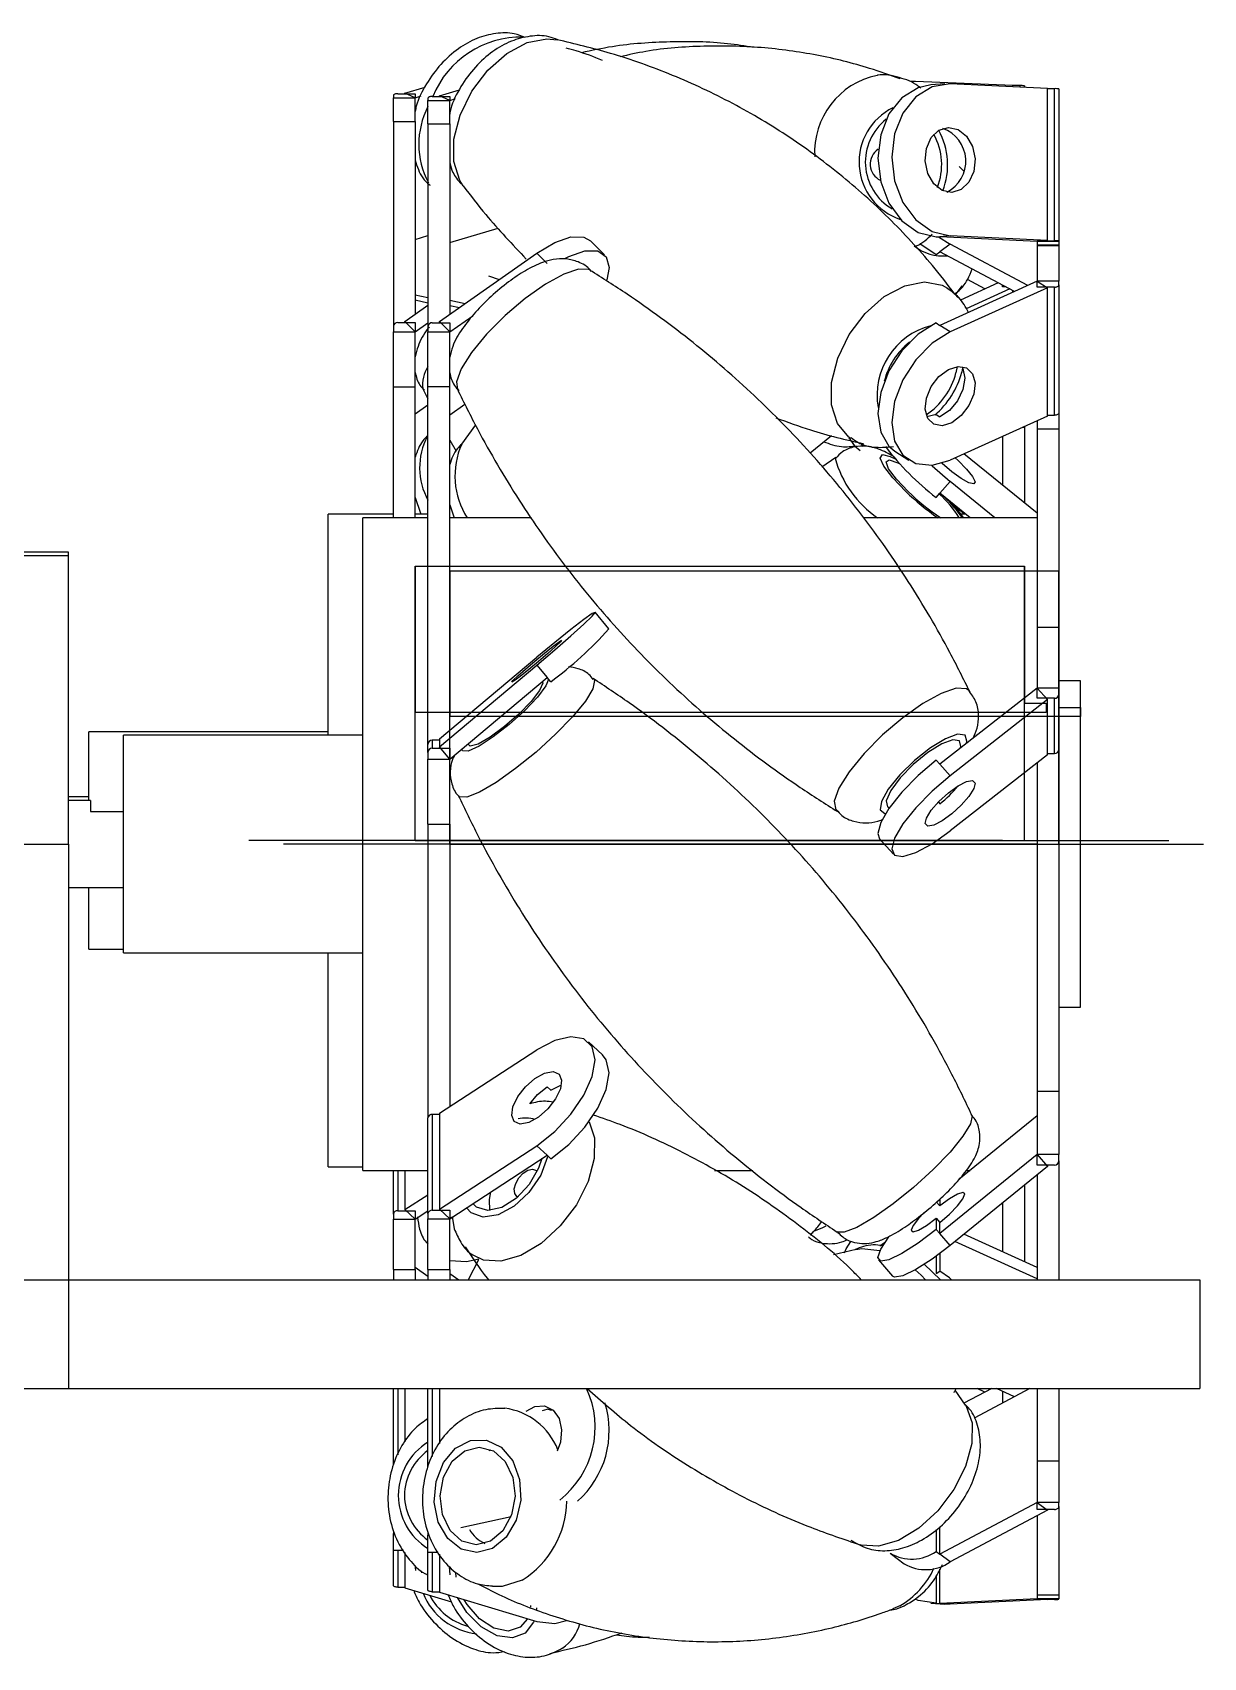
# Model space of a CAD drawing. Header units: millimetres. Extents: x 15 to 415, y 5 to 292.
# Drawn here: x 266.31 to 277.07, y 149.1 to 164.04 of the extents above; entities that cross this region are included whole.
import ezdxf

# ---------------------------------------------------------------- set-up
doc = ezdxf.new("R2010")
doc.units = ezdxf.units.MM
doc.linetypes.add('CENTERX2', pattern=[20.32, 12.7, -2.54, 2.54, -2.54])

msp = doc.modelspace()

# ---------------------------------------------------------------- linework, layer by layer
at = {"color": 7, "linetype": 'Continuous', "lineweight": 25}
for p, q in [((274.4249, 163.5919), (274.3824, 163.5915)), ((275.3193, 163.5535), (274.4249, 163.5919)), ((269.6246, 163.4639), (269.6246, 163.4421)), ((269.6246, 163.4421), (269.8246, 163.4421)), ((269.6246, 163.2236), (269.6246, 163.4421)), ((269.6646, 163.4785), (269.8246, 163.4785)), ((269.7299, 163.4832), (269.9155, 163.5399)), ((269.7299, 163.4785), (269.7299, 163.4832)), ((269.8246, 163.4421), (269.7299, 163.4832)), ((269.8246, 163.4785), (269.8246, 163.4421)), ((269.8246, 163.4421), (269.8781, 163.4584)), ((269.8246, 163.2236), (269.8246, 163.4421)), ((269.9418, 163.4389), (269.9418, 163.4174)), ((269.9818, 163.4533), (270.1418, 163.4533)), ((270.0471, 163.4579), (270.2315, 163.5133)), ((270.0471, 163.4533), (270.0471, 163.4579)), ((270.1418, 163.4174), (270.0471, 163.4579)), ((270.1418, 163.4533), (270.1418, 163.4174)), ((270.1418, 163.4174), (270.1949, 163.4334)), ((274.6944, 163.5681), (274.5658, 163.5593)), ((275.6365, 163.5256), (274.7421, 163.5686)), ((275.3193, 163.5408), (275.3193, 163.5535)), ((275.3846, 163.5529), (275.3193, 163.5529)), ((275.4246, 163.5508), (275.4246, 163.5357)), ((275.6365, 162.1279), (275.6365, 163.5256)), ((275.7018, 163.5248), (275.6365, 163.5248)), ((275.7018, 162.1271), (275.7018, 163.5248)), ((275.7418, 163.5225), (275.7418, 162.1248)), ((269.9418, 163.4174), (270.1418, 163.4174)), ((269.9418, 163.2024), (269.9418, 163.4174)), ((270.1418, 163.2024), (270.1418, 163.4174)), ((269.6246, 163.2236), (269.8246, 163.2236)), ((269.6246, 163.2236), (269.6246, 161.341)), ((269.8246, 163.2236), (269.8246, 161.4524)), ((269.9418, 163.2024), (270.1418, 163.2024)), ((269.9418, 163.2024), (269.9418, 161.3393)), ((270.1418, 163.2024), (270.1418, 161.4503)), ((274.8255, 162.8101), (274.8674, 162.7661)), ((270.1418, 162.1104), (270.5858, 162.2439)), ((269.8246, 162.1382), (269.9418, 162.174)), ((271.5649, 161.9984), (271.4364, 162.1269)), ((274.4634, 162.1006), (274.6135, 161.9992)), ((274.6135, 162.1621), (274.6474, 162.1644)), ((274.6356, 162.1636), (274.7421, 162.0962)), ((274.7421, 162.1709), (274.6474, 162.1644)), ((275.5418, 162.1214), (274.6474, 162.1644)), ((274.7421, 162.0962), (274.6474, 162.0248)), ((275.6365, 162.1279), (274.7421, 162.1709)), ((275.4573, 161.7162), (274.7421, 162.0962)), ((275.5418, 162.1214), (275.6365, 162.1279)), ((275.5418, 162.1271), (275.7018, 162.1271)), ((275.5418, 162.1271), (275.5418, 162.1214)), ((275.7418, 162.1214), (275.5418, 162.1214)), ((275.5418, 162.1214), (275.5418, 162.087)), ((275.7418, 162.1248), (275.7418, 162.1214)), ((275.7418, 162.1214), (275.7418, 162.087)), ((270.0471, 161.3836), (270.9415, 162.013)), ((270.9415, 162.013), (271.0362, 161.9184)), ((274.6135, 161.9992), (274.6474, 162.0248)), ((275.3336, 161.6602), (274.6474, 162.0248)), ((275.7418, 162.087), (275.5418, 162.087)), ((275.5418, 162.087), (275.5418, 162.0789)), ((275.7418, 162.0789), (275.5418, 162.0789)), ((275.5418, 162.0789), (275.5418, 161.7546)), ((275.7418, 162.087), (275.7418, 162.0789)), ((275.7418, 162.0789), (275.7418, 161.7546)), ((270.4994, 161.8033), (270.5962, 161.77)), ((275.5418, 161.7546), (274.6474, 161.3489)), ((275.6365, 161.6936), (274.7421, 161.288)), ((274.7912, 161.6286), (274.8512, 161.7132)), ((275.1833, 161.74), (274.8368, 161.5813)), ((275.2894, 161.6836), (274.8899, 161.5007)), ((275.0622, 161.6845), (274.9007, 161.7697)), ((275.2246, 161.7044), (275.2246, 161.7181)), ((275.2505, 161.7044), (275.2246, 161.7044)), ((275.3193, 161.6537), (275.3193, 161.6678)), ((275.7418, 161.7546), (275.5418, 161.7546)), ((275.5418, 161.7005), (275.5418, 161.7546)), ((275.5418, 161.7546), (275.6365, 161.6936)), ((275.7018, 161.7005), (275.5418, 161.7005)), ((275.6365, 160.5157), (275.6365, 161.6936)), ((275.7018, 160.5226), (275.7018, 161.7005)), ((275.7418, 161.7221), (275.7418, 161.7546)), ((275.7418, 161.7221), (275.7418, 160.5442)), ((269.7299, 161.3855), (269.9418, 161.5351)), ((269.8246, 161.631), (269.9418, 161.6061)), ((269.8246, 161.5823), (269.9418, 161.5575)), ((270.1418, 161.582), (270.2849, 161.5509)), ((270.1418, 161.5322), (270.2308, 161.5129)), ((269.6646, 161.3746), (269.8246, 161.3746)), ((269.7299, 161.3746), (269.7299, 161.3855)), ((269.8246, 161.2904), (269.7299, 161.3855)), ((269.8246, 161.3746), (269.8246, 161.2904)), ((269.8246, 161.2904), (269.9418, 161.3732)), ((269.9818, 161.3728), (270.1418, 161.3728)), ((270.0471, 161.3728), (270.0471, 161.3836)), ((270.1418, 161.289), (270.0471, 161.3836)), ((270.1418, 161.289), (270.3532, 161.4377)), ((270.1418, 161.3728), (270.1418, 161.289)), ((274.6135, 161.3708), (274.6474, 161.3489)), ((274.7421, 161.288), (274.6474, 161.3489)), ((269.6246, 161.341), (269.6246, 161.2904)), ((269.6246, 161.2904), (269.8246, 161.2904)), ((269.6246, 160.7852), (269.6246, 161.2904)), ((269.8246, 160.7852), (269.8246, 161.2904)), ((269.9418, 161.3393), (269.9418, 161.289)), ((269.9418, 161.289), (270.1418, 161.289)), ((269.9418, 160.7858), (269.9418, 161.289)), ((270.1418, 160.7858), (270.1418, 161.289)), ((274.1672, 160.9058), (274.1631, 160.9173)), ((274.8073, 160.9706), (274.7958, 160.9119)), ((269.6246, 160.7852), (269.8246, 160.7852)), ((269.6246, 159.5802), (269.6246, 160.7852)), ((269.8246, 159.5802), (269.8246, 160.7852)), ((269.8947, 160.7654), (269.9418, 160.6722)), ((269.9418, 160.7858), (270.1418, 160.7858)), ((269.9418, 157.4951), (269.9418, 160.7858)), ((270.1418, 157.6272), (270.1418, 160.7858)), ((269.8246, 160.5352), (269.9418, 160.618)), ((270.1418, 160.5265), (270.2815, 160.6248)), ((274.6135, 160.5294), (274.5286, 160.5087)), ((274.6135, 160.5294), (274.6474, 160.5076)), ((275.6365, 160.5157), (274.7421, 160.11)), ((275.5418, 160.4727), (275.5418, 160.3961)), ((275.6365, 160.5226), (275.7018, 160.5226)), ((275.7418, 160.5442), (275.7418, 160.3961)), ((270.3777, 160.4348), (270.2511, 160.2564)), ((273.4545, 160.1778), (273.6507, 160.3376)), ((275.2246, 160.3289), (275.2246, 159.8786)), ((275.4246, 160.4103), (275.4042, 160.4103)), ((275.4246, 160.4196), (275.4246, 160.4103)), ((275.4246, 160.4103), (275.4246, 159.7163)), ((275.7418, 160.3961), (275.5418, 160.3961)), ((275.5418, 160.3961), (275.5418, 158.5727)), ((275.7418, 160.3961), (275.7418, 158.5727)), ((270.1418, 160.2934), (270.2005, 160.1929)), ((273.9244, 160.2615), (273.9368, 160.2349)), ((274.2345, 160.1933), (274.363, 160.1105)), ((275.5418, 159.6212), (274.8687, 160.1675)), ((273.6911, 160.1329), (273.564, 160.0464)), ((274.7421, 159.9146), (274.6474, 159.8055)), ((275.1542, 159.5802), (274.7421, 159.9146)), ((269.8246, 159.7672), (269.8727, 159.624)), ((270.1418, 159.6991), (270.1817, 159.5802)), ((274.6135, 159.7665), (274.6474, 159.8055)), ((274.925, 159.5802), (274.6474, 159.8055)), ((274.8742, 159.6136), (274.7614, 159.7051)), ((269.6246, 159.6136), (269.0246, 159.6136)), ((269.0246, 158.2382), (269.0246, 159.6136)), ((269.9418, 159.5802), (269.3418, 159.5802)), ((269.3418, 158.2203), (269.3418, 159.5802)), ((269.9418, 159.6136), (269.8246, 159.6136)), ((270.8937, 159.5802), (270.1418, 159.5802)), ((275.5418, 159.5802), (273.9474, 159.5802)), ((274.8838, 159.6136), (274.8414, 159.6136)), ((266.6382, 159.2636), (266.0382, 159.2636)), ((266.6382, 159.2302), (266.6382, 159.2636)), ((266.6382, 159.2302), (266.0382, 159.2302)), ((266.6382, 156.5802), (266.6382, 159.2302)), ((271.606, 158.558), (271.4775, 158.711)), ((275.7418, 158.5727), (275.5418, 158.5727)), ((275.5418, 158.5727), (275.5418, 158.0136)), ((275.7418, 158.5727), (275.7418, 158.0136)), ((269.0246, 157.5802), (269.0246, 158.2382)), ((269.3418, 153.5802), (269.3418, 158.2203)), ((270.0471, 157.5479), (270.9415, 158.2974)), ((270.0471, 157.4746), (270.9415, 158.2241)), ((270.9415, 158.2241), (271.0362, 158.1114)), ((270.1418, 157.3619), (271.0362, 158.1114)), ((271.0701, 158.0711), (271.0362, 158.1114)), ((275.9418, 158.0802), (275.7418, 158.0802)), ((275.9418, 157.4002), (275.9418, 158.0802)), ((275.5418, 158.0136), (274.6474, 157.3143)), ((275.6365, 157.9084), (274.7421, 157.2091)), ((275.7418, 158.0136), (275.5418, 158.0136)), ((275.5418, 157.9204), (275.5418, 158.0136)), ((275.5418, 158.0136), (275.6365, 157.9084)), ((275.7018, 157.9204), (275.5418, 157.9204)), ((275.6365, 157.4003), (275.6365, 157.9084)), ((275.7018, 157.4122), (275.7018, 157.9204)), ((275.7418, 157.9577), (275.7418, 158.0136)), ((275.7418, 157.9577), (275.7418, 157.4495)), ((269.0246, 157.6136), (266.8246, 157.6136)), ((266.8246, 157.1551), (266.8246, 157.6136)), ((269.3418, 157.5802), (267.1418, 157.5802)), ((267.1418, 157.1269), (267.1418, 157.5802)), ((269.9418, 157.4218), (269.9418, 157.4951)), ((269.9818, 157.535), (269.9818, 157.4618)), ((270.0471, 157.535), (269.9818, 157.535)), ((269.9818, 157.4618), (270.1418, 157.4618)), ((270.0471, 157.5479), (270.0471, 157.4746)), ((270.1418, 157.3619), (270.0471, 157.4746)), ((270.1418, 157.4618), (270.1418, 157.3619)), ((269.9418, 157.4218), (269.9418, 157.3619)), ((269.9418, 157.3619), (270.1418, 157.3619)), ((269.9418, 156.7627), (269.9418, 157.3619)), ((270.1418, 156.7627), (270.1418, 157.3619)), ((274.6135, 157.3519), (274.6474, 157.3143)), ((274.7421, 157.2091), (274.6474, 157.3143)), ((275.6365, 157.4003), (274.7421, 156.7009)), ((275.5418, 157.3262), (275.5418, 154.3054)), ((275.6365, 157.4122), (275.7018, 157.4122)), ((275.7418, 157.4495), (275.7418, 154.3054)), ((275.9418, 155.0802), (275.9418, 157.4002)), ((266.8246, 157.0136), (266.6382, 157.0136)), ((266.8246, 156.9802), (266.8246, 157.1551)), ((267.1418, 155.5802), (267.1418, 157.1269)), ((266.8382, 156.9802), (266.6382, 156.9802)), ((266.8382, 156.9802), (266.8382, 156.8802)), ((266.8382, 156.8802), (267.1418, 156.8802)), ((274.6338, 156.9664), (274.6474, 156.9513)), ((269.9418, 156.7627), (270.1418, 156.7627)), ((269.9418, 156.7627), (269.9418, 154.0639)), ((270.1418, 156.7627), (270.1418, 154.1667)), ((266.0382, 156.5802), (266.6382, 156.5802)), ((266.6382, 156.5802), (266.6382, 152.5755)), ((274.0934, 156.6294), (274.2219, 156.4866)), ((266.6382, 156.1802), (267.1418, 156.1802)), ((266.8246, 155.6136), (266.8246, 156.1802)), ((266.8246, 155.6136), (267.1418, 155.6136)), ((267.1418, 155.5802), (269.3418, 155.5802)), ((269.0246, 153.6136), (269.0246, 155.5802)), ((275.7418, 155.0802), (275.9418, 155.0802)), ((270.0471, 154.105), (270.9415, 154.6882)), ((271.5457, 154.6422), (271.4172, 154.7613)), ((271.0701, 154.3174), (271.0362, 154.3488)), ((275.7418, 154.3054), (275.5418, 154.3054)), ((275.5418, 154.3054), (275.5418, 153.7251)), ((275.7418, 154.3054), (275.7418, 153.7251)), ((269.9418, 153.1829), (269.9418, 154.0639)), ((269.9818, 154.095), (269.9818, 153.2139)), ((270.0471, 154.095), (269.9818, 154.095)), ((270.0471, 154.105), (270.0471, 153.2239)), ((275.5418, 154.0807), (274.8224, 153.4969)), ((270.0471, 153.2239), (270.9415, 153.8072)), ((270.9415, 153.8072), (271.0362, 153.7195)), ((275.5418, 153.7251), (274.6474, 152.9992)), ((275.7418, 153.7251), (275.5418, 153.7251)), ((275.5418, 153.6284), (275.5418, 153.7251)), ((275.5418, 153.7251), (275.6365, 153.616)), ((275.7418, 153.6671), (275.7418, 153.7251)), ((269.0246, 153.6136), (269.3418, 153.6136)), ((269.3418, 153.5802), (269.9418, 153.5802)), ((269.6246, 153.1786), (269.6246, 153.5802)), ((269.7299, 153.5802), (269.7299, 153.2194)), ((270.1418, 153.1362), (271.0362, 153.7195)), ((271.0701, 153.6881), (271.0362, 153.7195)), ((272.5751, 153.5802), (272.9278, 153.5802)), ((275.6365, 153.616), (274.7421, 152.8901)), ((274.8909, 153.5802), (274.925, 153.5802)), ((275.7018, 153.6284), (275.5418, 153.6284)), ((275.6365, 153.6284), (275.6365, 153.616)), ((275.7418, 153.6671), (275.7418, 152.5755)), ((275.4246, 153.444), (275.4246, 152.7408)), ((275.5418, 153.5391), (275.5418, 152.5755)), ((269.7299, 153.2194), (269.9418, 153.3569)), ((274.6135, 153.2923), (274.6474, 153.2532)), ((274.6474, 153.317), (274.6474, 153.2532)), ((275.2246, 153.2817), (275.2246, 152.8315)), ((269.6246, 153.1786), (269.6246, 153.1322)), ((269.6246, 153.1322), (269.8246, 153.1322)), ((269.6246, 152.6682), (269.6246, 153.1322)), ((269.6646, 153.2095), (269.8246, 153.2095)), ((269.8246, 153.1322), (269.7299, 153.2194)), ((269.8246, 153.2095), (269.8246, 153.1322)), ((269.8246, 153.1322), (269.9418, 153.2082)), ((269.8246, 152.6682), (269.8246, 153.1322)), ((269.9418, 153.1829), (269.9418, 153.1362)), ((269.9418, 153.1362), (270.1418, 153.1362)), ((269.9418, 152.6699), (269.9418, 153.1362)), ((269.9818, 153.2139), (270.1418, 153.2139)), ((270.1418, 153.1362), (270.0471, 153.2239)), ((270.1418, 153.2139), (270.1418, 153.1362)), ((270.1418, 152.6699), (270.1418, 153.1362)), ((270.163, 153.156), (270.1829, 153.0425)), ((274.6135, 153.1399), (274.6135, 153.0383)), ((274.6135, 153.1399), (274.6474, 153.1008)), ((274.6135, 153.0383), (274.6474, 152.9992)), ((274.6474, 152.9992), (274.6474, 153.1008)), ((274.7421, 152.8901), (274.6474, 152.9992)), ((275.5418, 152.6876), (274.8687, 152.9929)), ((273.8776, 152.8542), (273.6709, 152.804)), ((275.5418, 152.5837), (274.7866, 152.9262)), ((269.8246, 152.692), (269.9418, 152.6092)), ((270.4051, 152.7594), (270.3119, 152.5755)), ((274.0848, 152.7574), (274.2133, 152.6092)), ((274.6532, 152.5755), (274.5046, 152.7179)), ((274.6135, 152.7909), (274.6135, 152.631)), ((274.6474, 152.816), (274.6474, 152.6528)), ((234.6382, 152.5755), (266.6382, 152.5755)), ((266.6382, 152.5755), (266.6382, 151.5755)), ((266.6382, 152.5755), (277.0382, 152.5755)), ((269.6246, 152.6682), (269.8246, 152.6682)), ((269.6246, 152.6682), (269.6246, 152.5755)), ((269.8246, 152.6682), (269.8246, 152.5755)), ((269.9418, 152.6699), (270.1418, 152.6699)), ((269.9418, 152.6699), (269.9418, 152.5755)), ((270.1418, 152.6699), (270.1418, 152.5755)), ((270.1418, 152.6339), (270.2247, 152.5755)), ((274.6135, 152.631), (274.6474, 152.6528)), ((277.0382, 152.5755), (277.0382, 151.5755)), ((234.6382, 151.5755), (266.6382, 151.5755)), ((266.6382, 151.5755), (277.0382, 151.5755)), ((269.6246, 150.8729), (269.6246, 151.5755)), ((269.7299, 151.5755), (269.7299, 151.0857)), ((269.9418, 150.8575), (269.9418, 151.5755)), ((270.0471, 151.5755), (270.0471, 151.0708)), ((274.8848, 151.4218), (274.7895, 151.5589)), ((275.1246, 151.5755), (274.8682, 151.4403)), ((275.4755, 151.5755), (274.9617, 151.3026)), ((275.0622, 151.5426), (274.9904, 151.5755)), ((275.3336, 151.5002), (275.1675, 151.5755)), ((275.2246, 151.5496), (275.2246, 151.4423)), ((275.5418, 151.5755), (275.5418, 150.9071)), ((275.7418, 151.5755), (275.7418, 150.9071)), ((270.9957, 151.3729), (271.0362, 151.3862)), ((271.0701, 151.3757), (271.0362, 151.3862)), ((271.0701, 151.3757), (271.0901, 151.379)), ((270.5047, 151.0049), (270.524, 151.0115)), ((275.7418, 150.9071), (275.5418, 150.9071)), ((275.5418, 150.9071), (275.5418, 150.5272)), ((275.7418, 150.9071), (275.7418, 150.5272)), ((275.5418, 150.5272), (274.6474, 150.052)), ((275.6365, 150.4557), (274.7421, 149.9805)), ((275.7418, 150.5272), (275.5418, 150.5272)), ((275.5418, 150.4638), (275.5418, 150.5272)), ((275.5418, 150.5272), (275.6365, 150.4557)), ((275.7018, 150.4638), (275.5418, 150.4638)), ((275.6365, 150.4638), (275.6365, 150.4557)), ((275.7418, 150.4892), (275.7418, 150.5272)), ((275.7418, 150.4892), (275.7418, 149.6756)), ((270.2445, 150.2981), (270.7054, 150.3982)), ((274.6474, 150.052), (274.6474, 150.3021)), ((275.5418, 150.4054), (275.5418, 149.6756)), ((269.6246, 150.2569), (269.6246, 150.2417)), ((269.6246, 150.09), (269.6246, 150.2417)), ((269.9418, 150.2416), (269.9418, 150.226)), ((269.9418, 150.0707), (269.9418, 150.226)), ((274.6135, 150.2779), (274.6135, 150.0775)), ((269.6246, 150.09), (269.7163, 150.09)), ((269.6246, 149.7633), (269.6246, 150.09)), ((269.7299, 150.0681), (269.7299, 149.744)), ((269.9418, 150.0707), (270.0364, 150.0707)), ((269.9418, 149.7214), (269.9418, 150.0707)), ((270.0471, 150.0536), (270.0471, 149.7025)), ((274.1919, 150.0606), (274.3204, 149.9635)), ((274.6135, 150.0775), (274.6474, 150.052)), ((274.7421, 149.9805), (274.6474, 150.052)), ((269.8847, 149.8809), (269.8824, 149.8977)), ((270.2019, 149.8405), (270.1969, 149.8873)), ((274.6135, 149.8524), (274.6135, 149.6006)), ((274.6474, 149.5983), (274.6474, 149.9134)), ((269.6646, 149.7487), (269.7299, 149.7487)), ((269.7299, 149.744), (270.1572, 149.6135)), ((269.9818, 149.7071), (270.0471, 149.7071)), ((270.0471, 149.7025), (270.9415, 149.4335)), ((270.8852, 149.5801), (270.8842, 149.5654)), ((274.2785, 149.5772), (274.2168, 149.5494)), ((274.4267, 149.6354), (274.4249, 149.6353)), ((274.5658, 149.601), (274.6944, 149.5923)), ((274.6135, 149.6006), (274.6474, 149.5983)), ((275.5418, 149.6413), (274.6474, 149.5983)), ((274.7421, 149.5918), (274.6474, 149.5983)), ((274.7421, 149.5918), (274.6944, 149.5923)), ((275.6365, 149.6348), (274.7421, 149.5918)), ((275.7418, 149.6756), (275.5418, 149.6756)), ((275.5418, 149.6756), (275.5418, 149.6413)), ((275.7418, 149.6413), (275.5418, 149.6413)), ((275.5418, 149.6355), (275.5418, 149.6413)), ((275.5418, 149.6413), (275.6365, 149.6348)), ((275.7018, 149.6355), (275.5418, 149.6355)), ((275.6365, 149.6355), (275.6365, 149.6348)), ((275.7418, 149.6756), (275.7418, 149.6413)), ((275.7418, 149.6378), (275.7418, 149.6413))]:
    msp.add_line(p, q, dxfattribs=at)
at = {"color": 8, "linetype": 'Continuous', "lineweight": 25}
for p, q in [((275.3846, 163.5377), (275.3846, 163.5529)), ((274.8571, 160.9583), (274.8482, 160.9176)), ((269.6646, 153.5802), (269.6646, 153.2095)), ((270.1607, 153.1437), (270.1531, 153.1436)), ((269.6646, 151.5755), (269.6646, 150.964)), ((269.9818, 151.5755), (269.9818, 150.949)), ((269.6646, 150.09), (269.6646, 149.7487)), ((269.9818, 150.0707), (269.9818, 149.7071)), ((269.8296, 149.9021), (269.8248, 149.9505)), ((270.1468, 149.8615), (270.1413, 149.9388)), ((270.9403, 149.5591), (270.9395, 149.5433)), ((270.9185, 149.4404), (270.9133, 149.4272))]:
    msp.add_line(p, q, dxfattribs=at)
at = {"color": 7, "linetype": 'CENTERX2'}
for p, q in [((269.8246, 156.6136), (269.8246, 159.1357)), ((275.4246, 156.6136), (275.4246, 159.1357)), ((270.1418, 156.5802), (270.1418, 159.0921)), ((275.7418, 156.5802), (275.7418, 159.0921)), ((275.2246, 156.6136), (268.2953, 156.6136)), ((275.5418, 156.5802), (268.6124, 156.5802)), ((269.8246, 156.6136), (275.4246, 156.6136)), ((269.8246, 156.6136), (276.754, 156.6136)), ((270.1418, 156.5802), (275.7418, 156.5802)), ((270.1418, 156.5802), (277.0712, 156.5802))]:
    msp.add_line(p, q, dxfattribs=at)
at = {"color": 7, "linetype": 'Continuous'}
for p, q in [((269.8246, 159.1357), (275.4246, 159.1357)), ((269.8246, 159.1357), (269.8246, 157.7906)), ((269.8246, 157.7906), (269.8246, 159.1357)), ((275.4246, 159.1357), (275.4246, 157.8746)), ((270.1418, 159.0921), (275.7418, 159.0921)), ((270.1418, 159.0921), (270.1418, 157.7524)), ((270.1418, 157.7524), (270.1418, 159.0921)), ((275.7418, 159.0921), (275.7418, 157.8362)), ((275.6246, 157.7906), (269.8246, 157.7906)), ((275.4246, 157.8746), (275.6246, 157.8746)), ((275.6246, 157.8746), (275.6246, 157.7906)), ((275.7418, 157.8362), (275.9418, 157.8362)), ((275.9418, 157.8362), (275.9418, 157.7524)), ((275.9418, 157.7524), (270.1418, 157.7524))]:
    msp.add_line(p, q, dxfattribs=at)
at = {"color": 7, "linetype": 'Continuous', "lineweight": 25, "flags": 128}
for points in [[(270.2659, 162.6322), (270.2346, 162.6815), (270.1802, 162.8541), (270.1811, 163.0606), (270.2373, 163.2827), (270.3438, 163.5006), (270.4911, 163.6951), (270.6661, 163.8488), (270.8533, 163.948), (271.036, 163.984), (271.1311, 163.9749)], [(269.6646, 163.4785), (269.6568, 163.4782), (269.6493, 163.4774), (269.6424, 163.476), (269.6364, 163.4742), (269.6314, 163.472), (269.6277, 163.4695), (269.6254, 163.4668), (269.6246, 163.4639)], [(269.9818, 163.4533), (269.974, 163.453), (269.9665, 163.4522), (269.9596, 163.4509), (269.9535, 163.4491), (269.9485, 163.4469), (269.9448, 163.4444), (269.9426, 163.4417), (269.9418, 163.4389)], [(274.5658, 163.5593), (274.4478, 163.5335), (274.2983, 163.4415), (274.1797, 163.2926), (274.1035, 163.1014), (274.0773, 162.8867), (274.1035, 162.6695), (274.1797, 162.471), (274.2983, 162.3107), (274.4478, 162.2042), (274.6135, 162.1621)], [(274.7421, 163.5686), (274.5764, 163.5423), (274.4269, 163.4502), (274.3083, 163.3013), (274.2321, 163.1102), (274.2059, 162.8955), (274.2321, 162.6783), (274.3083, 162.4798), (274.4269, 162.3195), (274.5764, 162.213), (274.7421, 162.1709)], [(274.5128, 162.8601), (274.5242, 162.9754), (274.5688, 163.0747), (274.6397, 163.1428), (274.7262, 163.1693), (274.8152, 163.1501), (274.893, 163.0883), (274.9478, 162.9933), (274.9713, 162.8794), (274.96, 162.764), (274.9154, 162.6647), (274.8445, 162.5966), (274.7579, 162.5701), (274.669, 162.5893), (274.5912, 162.6511), (274.5363, 162.7462), (274.5128, 162.8601)], [(270.9415, 162.013), (271.1072, 162.111), (271.2567, 162.162), (271.3753, 162.1612), (271.4364, 162.1269)], [(271.2051, 161.9673), (271.2358, 161.9825), (271.3853, 162.0336), (271.5039, 162.0327), (271.5801, 161.98), (271.6063, 161.8807), (271.5875, 161.7673)], [(271.327, 161.8669), (271.19, 161.8205), (271.0213, 161.7276), (270.8359, 161.5963), (270.6503, 161.4383), (270.4809, 161.2676), (270.3428, 161.0994), (270.2482, 160.9487), (270.2057, 160.8289), (270.2123, 160.7613)], [(271.4291, 161.8577), (271.4201, 161.8624), (271.327, 161.8669)], [(273.8283, 160.3102), (273.8106, 160.3225), (273.7056, 160.4458), (273.6512, 160.6184), (273.6522, 160.8249), (273.7084, 161.047), (273.8149, 161.2649), (273.9622, 161.4594), (274.1371, 161.6131), (274.3243, 161.7123), (274.507, 161.7483), (274.669, 161.7178), (274.7177, 161.6921)], [(275.7018, 161.7005), (275.7096, 161.7009), (275.7171, 161.7022), (275.724, 161.7042), (275.7301, 161.7069), (275.7351, 161.7101), (275.7388, 161.7139), (275.741, 161.7179), (275.7418, 161.7221)], [(274.6135, 161.3708), (274.4478, 161.2668), (274.2983, 161.1153), (274.1797, 160.9312), (274.1035, 160.7325), (274.0773, 160.5386), (274.1035, 160.3685), (274.1797, 160.2389), (274.2345, 160.1933)], [(274.7421, 161.288), (274.5764, 161.184), (274.4269, 161.0325), (274.3083, 160.8484), (274.2321, 160.6497), (274.2059, 160.4558), (274.2321, 160.2857), (274.3083, 160.1561), (274.4269, 160.0796), (274.5764, 160.0637), (274.7421, 160.11)], [(274.3039, 161.1358), (274.3085, 161.1364), (274.3161, 161.1369)], [(274.5128, 160.5776), (274.5242, 160.6805), (274.5688, 160.7861), (274.6397, 160.8785), (274.7262, 160.9436), (274.8152, 160.9714), (274.893, 160.9578), (274.9478, 160.9048), (274.9713, 160.8204), (274.96, 160.7175), (274.9154, 160.6119), (274.8445, 160.5195), (274.7579, 160.4544), (274.669, 160.4265), (274.5912, 160.4402), (274.5363, 160.4932), (274.5128, 160.5776)], [(274.8501, 160.9708), (274.8597, 160.9529), (274.8772, 160.8642), (274.8597, 160.7597), (274.8099, 160.6552), (274.7353, 160.5667), (274.6474, 160.5076)], [(275.7418, 160.5442), (275.741, 160.54), (275.7388, 160.536), (275.7351, 160.5322), (275.7301, 160.5289), (275.724, 160.5263), (275.7171, 160.5243), (275.7096, 160.523), (275.7018, 160.5226)], [(273.8095, 160.316), (273.8625, 160.2414), (273.9147, 160.198)], [(274.3573, 159.8204), (274.2475, 159.9353), (274.1759, 160.0312), (274.1532, 160.0936), (274.183, 160.1129), (274.2607, 160.0862), (274.2791, 160.0767)], [(274.5705, 160.0632), (274.5764, 160.0578), (274.7421, 159.9146)], [(274.7872, 160.1305), (274.8152, 160.1054), (274.893, 160.0275), (274.9478, 159.9594), (274.9713, 159.9116), (274.96, 159.8914), (274.9154, 159.9017), (274.8445, 159.9411), (274.7579, 160.0036), (274.669, 160.0795), (274.6666, 160.0817)], [(270.9415, 158.2241), (271.1072, 158.3647), (271.2567, 158.4952), (271.3753, 158.6027), (271.4515, 158.6767), (271.4778, 158.71), (271.4515, 158.6994), (271.3753, 158.6458), (271.2567, 158.5545), (271.1072, 158.4344), (270.9415, 158.2974)], [(271.1708, 158.4539), (271.1594, 158.4383), (271.1149, 158.3956), (271.0439, 158.3324), (270.9574, 158.2583), (270.8684, 158.1846), (270.7906, 158.1224), (270.7358, 158.0813), (270.7123, 158.0675), (270.7236, 158.0831), (270.7682, 158.1258), (270.8391, 158.189), (270.9257, 158.2631), (271.0146, 158.3368), (271.0924, 158.399), (271.1473, 158.4401), (271.1708, 158.4539)], [(271.4662, 158.0978), (271.4735, 158.0832), (271.4582, 158.0088), (271.3886, 157.8945), (271.2706, 157.7504), (271.1149, 157.5893), (270.9353, 157.4256), (270.7477, 157.2737), (270.5687, 157.1472), (270.4144, 157.0574), (270.2984, 157.0121), (270.231, 157.0154), (270.2251, 157.0206)], [(270.9926, 158.0765), (270.9973, 158.0584), (270.9677, 157.9909), (270.8902, 157.8915), (270.7765, 157.7754), (270.644, 157.6603), (270.5128, 157.5636), (270.4029, 157.5001), (270.331, 157.4794), (270.308, 157.5011)], [(274.798, 158.0124), (274.6611, 157.9661), (274.4924, 157.8731), (274.307, 157.7418), (274.1214, 157.5838), (273.9519, 157.4131), (273.8138, 157.245), (273.7193, 157.0943), (273.6767, 156.9744), (273.6899, 156.896), (273.6936, 156.8915)], [(274.9151, 157.9908), (274.8911, 158.008), (274.798, 158.0124)], [(274.7675, 157.5399), (274.6651, 157.5012), (274.5371, 157.4208), (274.4031, 157.3109), (274.2833, 157.1883), (274.196, 157.0715), (274.1546, 156.9785), (274.1653, 156.9234), (274.184, 156.914)], [(274.8357, 157.4615), (274.8394, 157.4759), (274.8287, 157.531), (274.7675, 157.5399)], [(274.6135, 157.3519), (274.4478, 157.2099), (274.2983, 157.0569), (274.1797, 156.908), (274.1035, 156.7776), (274.0773, 156.6785), (274.0934, 156.6294)], [(274.7421, 157.2091), (274.5764, 157.0671), (274.4269, 156.9142), (274.3083, 156.7652), (274.2321, 156.6348), (274.2059, 156.5358), (274.2321, 156.4778), (274.3083, 156.4665), (274.4269, 156.503), (274.5764, 156.5838), (274.7421, 156.7009)], [(274.5128, 156.7683), (274.5242, 156.8193), (274.5688, 156.891), (274.6397, 156.9725), (274.7262, 157.0513), (274.8152, 157.1154), (274.893, 157.1552), (274.9478, 157.1644), (274.9713, 157.1418), (274.96, 157.0908), (274.9154, 157.0191), (274.8445, 156.9376), (274.7579, 156.8588), (274.669, 156.7946), (274.5912, 156.7549), (274.5363, 156.7457), (274.5128, 156.7683)], [(270.9415, 153.8072), (271.1072, 153.9368), (271.2567, 154.0968), (271.3753, 154.2717), (271.4515, 154.4441), (271.4778, 154.5974), (271.4515, 154.7164), (271.3753, 154.7895), (271.2567, 154.8096), (271.1072, 154.7747), (270.9415, 154.6882)], [(271.0701, 153.6881), (271.2358, 153.8177), (271.3853, 153.9778), (271.5039, 154.1526), (271.5801, 154.3251), (271.6063, 154.4783), (271.5801, 154.5973), (271.5457, 154.6422)], [(271.1708, 154.4102), (271.1594, 154.3297), (271.1149, 154.2368), (271.0439, 154.1454), (270.9574, 154.0697), (270.8684, 154.021), (270.7906, 154.0069), (270.7358, 154.0294), (270.7123, 154.0852), (270.7236, 154.1657), (270.7682, 154.2586), (270.8391, 154.35), (270.9257, 154.4257), (271.0146, 154.4744), (271.0924, 154.4885), (271.1473, 154.466), (271.1708, 154.4102)], [(270.8772, 154.1926), (270.9483, 154.2771), (271.0362, 154.3488)], [(271.0701, 154.3174), (271.158, 154.3604), (271.168, 154.3633)], [(271.4227, 154.0267), (271.4726, 153.8792), (271.4706, 153.6886), (271.4135, 153.4777), (271.3062, 153.2652), (271.1583, 153.0699), (270.9829, 152.9093), (270.7957, 152.7977), (270.6132, 152.7448), (270.4517, 152.7555), (270.3562, 152.8025)], [(274.9421, 154.0892), (274.9445, 154.0823), (274.9293, 154.0079), (274.8596, 153.8936), (274.7417, 153.7495), (274.586, 153.5884), (274.4063, 153.4246), (274.2187, 153.2728), (274.0398, 153.1463), (273.8855, 153.0564), (273.7694, 153.0111), (273.7028, 153.014)], [(270.9885, 153.6884), (270.9595, 153.6004), (270.8736, 153.4502), (270.7546, 153.3236), (270.6207, 153.2399), (270.4922, 153.2118), (270.3887, 153.2436), (270.3555, 153.2755)], [(270.7391, 153.3682), (270.735, 153.4111), (270.7482, 153.4614), (270.7769, 153.5115), (270.8165, 153.5537), (270.8612, 153.5816), (270.904, 153.591), (270.9385, 153.5803), (270.9471, 153.5726)], [(270.5111, 153.2123), (270.5064, 153.3138), (270.5184, 153.3818)], [(270.7676, 153.3347), (270.76, 153.3392), (270.7391, 153.3682)], [(274.6474, 153.1008), (274.7353, 153.178), (274.8099, 153.255), (274.8597, 153.3202), (274.8772, 153.3636), (274.8597, 153.3785), (274.8099, 153.3628), (274.7353, 153.3188), (274.6474, 153.2532)], [(274.5036, 153.1938), (274.451, 153.1381), (274.4012, 153.0729), (274.3837, 153.0296), (274.4012, 153.0146), (274.451, 153.0303), (274.5256, 153.0743), (274.6135, 153.1399)], [(273.6004, 153.0687), (273.5683, 153.0522), (273.4848, 153.0172)], [(274.6135, 153.0383), (274.4478, 152.9125), (274.2983, 152.8164), (274.1797, 152.7595), (274.1035, 152.7472), (274.0773, 152.7809), (274.1035, 152.8571), (274.1797, 152.9685), (274.1883, 152.9793)], [(273.7698, 152.8231), (273.7864, 152.8585), (273.8297, 152.927)], [(273.8764, 152.854), (273.9302, 152.8619), (274.0973, 152.8452)], [(274.1393, 152.9142), (274.1307, 152.9081), (274.0961, 152.8843)], [(274.7421, 152.8901), (274.5764, 152.7643), (274.4269, 152.6682), (274.3083, 152.6113), (274.2321, 152.5991), (274.2133, 152.6092)], [(270.4082, 152.7644), (270.296, 152.7394), (270.1418, 152.7492)], [(274.4221, 152.6655), (274.4764, 152.6157), (274.5155, 152.5755)], [(274.7541, 152.5755), (274.7353, 152.5937), (274.6474, 152.6528)], [(270.8433, 151.3662), (270.9257, 151.4113), (271.0146, 151.4162), (271.0924, 151.3769), (271.1473, 151.2994), (271.1708, 151.1954)], [(274.8842, 151.4228), (274.8902, 151.4133), (274.9436, 151.26), (274.9417, 151.0694), (274.8845, 150.8585), (274.7772, 150.646), (274.6293, 150.4507), (274.454, 150.2901), (274.2667, 150.1785), (274.0843, 150.1256), (273.9228, 150.1363), (273.9159, 150.1384)], [(271.1708, 151.1954), (271.1594, 151.0808), (271.1288, 150.9983)], [(270.5356, 150.1048), (270.3908, 150.0662), (270.2469, 150.0979), (270.1235, 150.1957), (270.0372, 150.3465), (269.9997, 150.5297), (270.0159, 150.7207), (270.0838, 150.8937), (270.1942, 151.0253), (270.3321, 151.0977), (270.4789, 151.1012), (270.6148, 151.0353), (270.7215, 150.9089), (270.7845, 150.739), (270.7953, 150.5486), (270.7525, 150.3635), (270.6619, 150.2086), (270.5356, 150.1048)], [(270.5167, 150.1711), (270.3838, 150.1377), (270.2531, 150.1727), (270.1445, 150.2709), (270.0745, 150.4172), (270.0538, 150.5894), (270.0855, 150.7613), (270.1648, 150.9067), (270.2797, 151.0034), (270.4126, 151.0368), (270.5433, 151.0017), (270.6519, 150.9036), (270.7219, 150.7573), (270.7426, 150.5851), (270.7109, 150.4132), (270.6316, 150.2678), (270.5167, 150.1711)], [(275.7018, 150.4638), (275.7096, 150.4643), (275.7171, 150.4658), (275.724, 150.4681), (275.7301, 150.4713), (275.7351, 150.4751), (275.7388, 150.4795), (275.741, 150.4842), (275.7418, 150.4892)], [(269.6646, 149.7487), (269.6568, 149.749), (269.6493, 149.7498), (269.6424, 149.7512), (269.6364, 149.753), (269.6314, 149.7552), (269.6277, 149.7577), (269.6254, 149.7604), (269.6246, 149.7633)], [(269.9818, 149.7071), (269.974, 149.7073), (269.9665, 149.7082), (269.9596, 149.7095), (269.9535, 149.7113), (269.9485, 149.7134), (269.9448, 149.7159), (269.9426, 149.7186), (269.9418, 149.7214)], [(270.8074, 149.8142), (270.6236, 149.7564), (270.5337, 149.7544)], [(270.8561, 149.4592), (270.7898, 149.3805), (270.6796, 149.3458), (270.5482, 149.3735), (270.4158, 149.4593), (270.3024, 149.5901), (270.2757, 149.6337)], [(274.6135, 149.6006), (274.4478, 149.6268), (274.4193, 149.6387)], [(270.9415, 149.4335), (271.1072, 149.4156), (271.2165, 149.4432)]]:
    msp.add_lwpolyline(points, dxfattribs=at)
at = {"color": 8, "linetype": 'Continuous', "lineweight": 25, "flags": 128}
for points in [[(274.3349, 159.822), (274.2141, 159.9477), (274.1316, 160.055), (274.0985, 160.1293), (274.1194, 160.1605), (274.1913, 160.1446), (274.2376, 160.1226)], [(271.0509, 158.0939), (271.025, 158.0356), (270.9474, 157.9313), (270.8301, 157.8068), (270.6887, 157.6789), (270.5425, 157.5648), (270.4112, 157.48), (270.3125, 157.436), (270.2597, 157.4386), (270.2531, 157.4552)], [(274.8106, 157.5897), (274.6999, 157.549), (274.5618, 157.4647), (274.415, 157.3484), (274.2792, 157.2157), (274.1729, 157.0846), (274.1103, 156.9727), (274.1, 156.8952), (274.1433, 156.8625), (274.1493, 156.862)], [(274.8914, 157.5051), (274.8956, 157.5255), (274.8789, 157.5816), (274.8106, 157.5897)], [(271.0439, 153.7124), (271.042, 153.7042), (270.9781, 153.5366), (270.8707, 153.3784), (270.7344, 153.2507), (270.5875, 153.171), (270.45, 153.1499), (270.3403, 153.1903), (270.2972, 153.2375)], [(270.9133, 149.4272), (270.8357, 149.3253), (270.7184, 149.2816), (270.577, 149.3018), (270.4308, 149.3833), (270.2995, 149.515), (270.2133, 149.6525)]]:
    msp.add_lwpolyline(points, dxfattribs=at)
at = {"color": 7, "linetype": 'Continuous', "lineweight": 25}
for centre, radius, start, end in [((270.7998, 163.1214), 0.8784, 88.7829, 157.80288), ((274.2182, 162.9408), 0.7219, 101.77963, 183.39504), ((275.3946, 163.3557), 0.1974, 81.25182, 92.89587), ((275.7118, 163.3486), 0.1765, 80.20521, 93.23657), ((270.6046, 163.0149), 0.7471, 152.50945, 208.35085), ((274.461, 162.8504), 0.4985, 128.01929, 239.5104), ((274.5659, 162.8579), 0.3205, 297.22511, 70.14655), ((274.1012, 162.8259), 0.5632, 338.32918, 29.48302), ((274.1715, 162.8307), 0.164, 123.54915, 244.26305), ((275.7118, 161.9509), 0.1765, 80.20521, 93.23657), ((269.6617, 161.3375), 0.0373, 85.51985, 174.67714), ((269.9788, 161.3357), 0.0372, 85.42692, 174.54483), ((274.7802, 160.6744), 0.6632, 128.4409, 165.98755), ((270.1903, 160.805), 0.2982, 146.44818, 187.6674), ((274.1569, 161.0772), 0.66, 303.56406, 345.49694), ((270.488, 160.0403), 0.6229, 152.37266, 208.73777), ((270.9081, 159.9657), 0.7182, 156.00921, 212.46799), ((276.2096, 161.8212), 2.6018, 217.54093, 232.16207), ((274.6175, 160.3814), 0.9672, 195.24339, 235.934), ((275.7466, 161.2467), 1.9911, 225.75192, 236.82416), ((274.0349, 159.0991), 0.9255, 31.31779, 49.07325), ((268.7896, 161.1193), 3.8069, 306.80186, 317.71672), ((275.7031, 157.9591), 0.0387, 268.04919, 357.90632), ((269.9818, 157.4951), 0.04, 89.96071, 179.96066), ((269.9818, 157.4218), 0.04, 89.96071, 179.96066), ((275.7031, 157.4509), 0.0387, 268.04919, 357.90632), ((274.0624, 157.7117), 0.9594, 307.57044, 321.46092), ((269.9778, 154.0588), 0.0364, 83.75305, 171.95104), ((275.7025, 153.6678), 0.0394, 269.06067, 359.02881), ((269.6606, 153.1734), 0.0364, 83.64915, 171.77516), ((269.9778, 153.1778), 0.0364, 83.75305, 171.95104), ((270.6316, 151.2184), 0.8475, 307.95899, 24.92484), ((270.567, 150.7882), 0.6109, 21.49888, 82.45888), ((270.7413, 151.1866), 0.8662, 311.57164, 17.27759), ((270.2272, 150.593), 0.5005, 124.76735, 235.23265), ((270.3458, 150.555), 0.8729, 301.93128, 359.02705), ((269.6306, 150.2553), 0.00616, 116.76578, 165.4901), ((269.9479, 150.2401), 0.00626, 117.4566, 166.10516), ((270.6152, 150.4581), 0.3429, 211.63824, 244.0526), ((274.3894, 150.3987), 0.3916, 239.70131, 304.90553), ((273.8957, 150.2422), 0.7673, 299.9251, 335.39802), ((274.518, 150.3017), 0.3916, 239.70131, 304.90553), ((270.4571, 149.9292), 0.5599, 207.10592, 254.38927), ((275.7118, 149.8118), 0.1765, 266.76343, 279.79479), ((270.9551, 149.517), 0.3971, 304.26799, 345.14715)]:
    msp.add_arc(centre, radius, start, end, dxfattribs=at)
at = {"color": 8, "linetype": 'Continuous', "lineweight": 25}
for centre, radius, start, end in [((274.4596, 162.8504), 0.5549, 116.05577, 251.75644), ((274.0655, 162.8235), 0.6538, 338.74869, 29.06351), ((274.6763, 162.4167), 0.4299, 231.84908, 275.2072), ((274.7328, 160.705), 0.6628, 104.70052, 189.72792), ((274.0935, 161.1164), 0.7805, 310.68222, 345.2424), ((276.0302, 161.5756), 2.4391, 225.96953, 234.89548), ((273.719, 158.764), 1.3989, 35.69231, 46.00912), ((270.8383, 153.7994), 0.2624, 71.10751, 104.63844), ((270.2433, 150.593), 0.5739, 121.69416, 238.30584), ((270.4576, 149.9225), 0.6063, 202.22784, 263.42012)]:
    msp.add_arc(centre, radius, start, end, dxfattribs=at)
at = {"color": 7, "linetype": 'Continuous', "lineweight": 25}
for points, knots in [([(270.8349, 163.9942), (270.8023, 164.0075), (270.7168, 164.0423), (270.5621, 164.0383), (270.3871, 163.9927), (270.215, 163.896), (270.0545, 163.7532), (269.9241, 163.5711), (269.8442, 163.4191), (269.8277, 163.3318), (269.8246, 163.3157)], [0, 0, 0, 0, 0.08206076, 0.21474519, 0.35120311, 0.49652206, 0.64972048, 0.805895, 0.96421421, 1, 1, 1, 1]), ([(271.1346, 163.974), (271.1076, 163.9849), (271.0275, 164.0172), (270.8786, 164.0125), (270.7034, 163.9676), (270.5313, 163.8709), (270.371, 163.7283), (270.2407, 163.5461), (270.1612, 163.3944), (270.1448, 163.3074), (270.1418, 163.2916)], [0, 0, 0, 0, 0.0689593, 0.2038932, 0.3424667, 0.4898833, 0.6452916, 0.8038262, 0.9645303, 1, 1, 1, 1]), ([(274.8116, 161.6039), (274.7434, 161.693), (274.5567, 161.9367), (274.2102, 162.3151), (273.7624, 162.7215), (273.2722, 163.0843), (272.7465, 163.398), (272.1926, 163.6566), (271.6493, 163.8511), (271.2937, 163.9361), (271.1302, 163.9751)], [0, 0, 0, 0, 0.07736, 0.2116126, 0.3454298, 0.4793362, 0.6136193, 0.7485746, 0.8844525, 1, 1, 1, 1]), ([(271.5462, 163.7852), (271.4663, 163.8168), (271.3552, 163.8606), (271.2425, 163.8887), (271.2109, 163.8966)], [0, 0, 0, 0, 0.71945843, 1, 1, 1, 1]), ([(272.9341, 163.9039), (272.8553, 163.9165), (272.6054, 163.9565), (272.1678, 163.9609), (271.7142, 163.933), (271.4474, 163.8752), (271.3529, 163.8547)], [0, 0, 0, 0, 0.15258287, 0.48383596, 0.8172126, 1, 1, 1, 1]), ([(274.282, 163.615), (274.1895, 163.6482), (273.9454, 163.7359), (273.5193, 163.841), (273.0057, 163.9126), (272.4766, 163.9228), (272.0378, 163.8917), (271.7865, 163.8359), (271.7073, 163.8183)], [0, 0, 0, 0, 0.1192501, 0.3143698, 0.510815, 0.7089185, 0.9082898, 1, 1, 1, 1]), ([(274.4723, 163.5292), (274.4636, 163.5368), (274.4069, 163.5859), (274.2713, 163.6304), (274.1391, 163.6622), (274.0724, 163.6471), (274.071, 163.6468)], [0, 0, 0, 0, 0.0797637, 0.5164666, 0.9896369, 1, 1, 1, 1]), ([(269.8246, 162.8691), (269.8333, 162.8397), (269.8581, 162.7557), (269.9091, 162.673), (269.9591, 162.6388), (269.9624, 162.6366)], [0, 0, 0, 0, 0.3350668, 0.9567201, 1, 1, 1, 1]), ([(270.1418, 162.8436), (270.1498, 162.8132), (270.1691, 162.7404), (270.2177, 162.6835), (270.2461, 162.6504)], [0, 0, 0, 0, 0.4175119, 1, 1, 1, 1]), ([(270.2655, 162.6327), (270.3335, 162.5433), (270.5106, 162.3104), (270.7177, 162.093), (270.8454, 161.959)], [0, 0, 0, 0, 0.383473, 1, 1, 1, 1]), ([(274.4163, 162.075), (274.4219, 162.0769), (274.4841, 162.0982), (274.5333, 162.1456), (274.578, 162.1888)], [0, 0, 0, 0, 0.0903846, 1, 1, 1, 1]), ([(271.4433, 161.8421), (271.4405, 161.8465), (271.4138, 161.8896), (271.328, 161.9352), (271.2076, 161.9664), (271.096, 161.9578), (270.975, 161.9232), (270.8419, 161.8582), (270.6809, 161.7508), (270.5214, 161.6183), (270.3738, 161.4702), (270.2511, 161.3145), (270.172, 161.1845), (270.1497, 161.0901), (270.1418, 161.0566)], [0, 0, 0, 0, 0.0085472, 0.0840936, 0.1492365, 0.223347, 0.2878338, 0.3950131, 0.497761, 0.6044599, 0.7094588, 0.8169438, 0.9348857, 1, 1, 1, 1]), ([(274.9251, 157.9756), (274.8645, 158.0977), (274.692, 158.4454), (274.3681, 158.9956), (273.9394, 159.6098), (273.465, 160.1816), (272.9459, 160.712), (272.3819, 161.1999), (271.8707, 161.5776), (271.5445, 161.7845), (271.4293, 161.8576)], [0, 0, 0, 0, 0.0774628, 0.220667, 0.3613945, 0.5008527, 0.6402033, 0.7804151, 0.9224499, 1, 1, 1, 1]), ([(274.7758, 161.6373), (274.7807, 161.64), (274.836, 161.6693), (274.9, 161.7509), (274.9317, 161.8359), (274.9437, 161.8679)], [0, 0, 0, 0, 0.0578079, 0.6458571, 1, 1, 1, 1]), ([(274.9112, 161.4686), (274.8847, 161.5172), (274.8362, 161.6062), (274.7529, 161.6629), (274.7151, 161.6886)], [0, 0, 0, 0, 0.5464895, 1, 1, 1, 1]), ([(269.9527, 161.334), (269.949, 161.3295), (269.9013, 161.27), (269.8553, 161.1856), (269.8326, 161.0917), (269.8246, 161.0587)], [0, 0, 0, 0, 0.0511025, 0.6674824, 1, 1, 1, 1]), ([(269.8246, 160.9151), (269.8344, 160.8739), (269.849, 160.8125), (269.8949, 160.7687), (269.91, 160.7542)], [0, 0, 0, 0, 0.6699958, 1, 1, 1, 1]), ([(270.1418, 160.9126), (270.1514, 160.8716), (270.1659, 160.8095), (270.2121, 160.7651), (270.2278, 160.75)], [0, 0, 0, 0, 0.660507, 1, 1, 1, 1]), ([(270.2121, 160.7616), (270.2727, 160.6395), (270.4453, 160.2917), (270.7692, 159.7416), (271.1979, 159.1274), (271.6723, 158.5556), (272.1914, 158.0252), (272.7554, 157.5373), (273.2666, 157.1596), (273.5928, 156.9526), (273.708, 156.8795)], [0, 0, 0, 0, 0.07746276, 0.22066702, 0.36139451, 0.50085267, 0.64020334, 0.78041513, 0.92244989, 1, 1, 1, 1]), ([(273.1392, 160.4999), (273.245, 160.4604), (273.5124, 160.3605), (273.7832, 160.2988), (273.947, 160.2614)], [0, 0, 0, 0, 0.39556649, 1, 1, 1, 1]), ([(269.9418, 160.3349), (269.9251, 160.3193), (269.8681, 160.2663), (269.8426, 160.1914), (269.8246, 160.1385)], [0, 0, 0, 0, 0.2928677, 1, 1, 1, 1]), ([(273.833, 160.3168), (273.8526, 160.3017), (273.9184, 160.2512), (274.057, 160.22), (274.1684, 160.2304), (274.2216, 160.2354)], [0, 0, 0, 0, 0.1811017, 0.6089819, 1, 1, 1, 1]), ([(270.2522, 160.2579), (270.2381, 160.2447), (270.1838, 160.194), (270.1597, 160.1224), (270.1418, 160.0693)], [0, 0, 0, 0, 0.2595926, 1, 1, 1, 1]), ([(273.579, 160.2792), (273.6332, 160.2596), (273.7314, 160.224), (273.8357, 160.2355), (273.8824, 160.2407)], [0, 0, 0, 0, 0.5518036, 1, 1, 1, 1]), ([(274.223, 160.1432), (274.1775, 160.168), (274.0982, 160.2112), (273.9815, 160.2416), (273.8626, 160.2376), (273.7569, 160.1994), (273.7088, 160.1472), (273.688, 160.1247)], [0, 0, 0, 0, 0.2895833, 0.5054849, 0.6835963, 0.8630465, 1, 1, 1, 1]), ([(274.8674, 159.5802), (274.8494, 159.6048), (274.812, 159.6562), (274.7563, 159.7117), (274.7273, 159.7406)], [0, 0, 0, 0, 0.4790736, 1, 1, 1, 1]), ([(271.4618, 158.094), (271.4493, 158.11), (271.4134, 158.1563), (271.3283, 158.1968), (271.2631, 158.2053), (271.2333, 158.2092)], [0, 0, 0, 0, 0.2245708, 0.6449177, 1, 1, 1, 1]), ([(274.9421, 154.0893), (274.8819, 154.2144), (274.7101, 154.5721), (274.3874, 155.1382), (273.9597, 155.7715), (273.4862, 156.3621), (272.9675, 156.9119), (272.4026, 157.4205), (271.8939, 157.8133), (271.5705, 158.0294), (271.4594, 158.1036)], [0, 0, 0, 0, 0.0774705, 0.2214183, 0.362693, 0.5025713, 0.6423026, 0.7829177, 0.9254513, 1, 1, 1, 1]), ([(274.951, 157.5517), (274.9655, 157.5825), (274.996, 157.647), (275.0093, 157.7618), (274.99, 157.8881), (274.9386, 157.9557), (274.9143, 157.9876)], [0, 0, 0, 0, 0.2377472, 0.4981218, 0.7626597, 1, 1, 1, 1]), ([(270.1869, 157.3997), (270.1799, 157.3859), (270.158, 157.3426), (270.1396, 157.2502), (270.1566, 157.1332), (270.1906, 157.0498), (270.2255, 157.0224), (270.2286, 157.0199)], [0, 0, 0, 0, 0.1367147, 0.4270714, 0.6960158, 0.9728575, 1, 1, 1, 1]), ([(270.22, 157.0284), (270.2801, 156.9033), (270.452, 156.5456), (270.7747, 155.9795), (271.2024, 155.3462), (271.6759, 154.7555), (272.1946, 154.2058), (272.7595, 153.6972), (273.2682, 153.3044), (273.5916, 153.0883), (273.7027, 153.014)], [0, 0, 0, 0, 0.07747046, 0.22141827, 0.36269296, 0.50257127, 0.64230259, 0.78291773, 0.92545134, 1, 1, 1, 1]), ([(273.6989, 156.8955), (273.7137, 156.8774), (273.7554, 156.8263), (273.8553, 156.7851), (273.9702, 156.7718), (274.0563, 156.7817), (274.1041, 156.8), (274.118, 156.8054)], [0, 0, 0, 0, 0.1417237, 0.3993902, 0.6382018, 0.8947978, 1, 1, 1, 1]), ([(271.0919, 154.207), (271.0683, 154.2111), (270.9973, 154.2233), (270.9258, 154.2049), (270.8781, 154.1926)], [0, 0, 0, 0, 0.3326627, 1, 1, 1, 1]), ([(273.9239, 152.5755), (273.8989, 152.6015), (273.7282, 152.7792), (273.3681, 153.0703), (272.8478, 153.4392), (272.2904, 153.7506), (271.8245, 153.9646), (271.5451, 154.06), (271.4629, 154.0881)], [0, 0, 0, 0, 0.0371368, 0.2536351, 0.4705509, 0.6885938, 0.9083945, 1, 1, 1, 1]), ([(273.6996, 153.019), (273.7281, 152.9918), (273.7822, 152.9402), (273.8847, 152.9092), (273.9805, 152.9059), (274.0735, 152.9255), (274.1821, 152.97), (274.3137, 153.0477), (274.4723, 153.1634), (274.6247, 153.2919), (274.7671, 153.4294), (274.8881, 153.5678), (274.9682, 153.6851), (275.0162, 153.8111), (275.0178, 153.9357), (274.9894, 154.0346), (274.947, 154.0783), (274.9328, 154.093)], [0, 0, 0, 0, 0.0527937, 0.100169, 0.1445298, 0.1931424, 0.2560752, 0.3552936, 0.4378252, 0.5241425, 0.6099234, 0.6978671, 0.7956448, 0.8654726, 0.9179628, 0.9724656, 1, 1, 1, 1]), ([(269.8461, 153.152), (269.851, 153.1147), (269.8617, 153.0322), (269.8992, 152.9457), (269.9363, 152.9076), (269.9418, 152.902)], [0, 0, 0, 0, 0.4129759, 0.913356, 1, 1, 1, 1]), ([(270.1829, 153.0425), (270.2014, 153.0016), (270.2421, 152.9117), (270.3079, 152.8267), (270.3573, 152.8021), (270.3581, 152.8017)], [0, 0, 0, 0, 0.4515726, 0.9911018, 1, 1, 1, 1]), ([(273.4561, 152.9867), (273.4664, 152.997), (273.5047, 153.0354), (273.538, 153.0782), (273.5624, 153.1094)], [0, 0, 0, 0, 0.2691742, 1, 1, 1, 1]), ([(270.2847, 152.8786), (270.3481, 152.7804), (270.4147, 152.6773), (270.4933, 152.5802), (270.4971, 152.5755)], [0, 0, 0, 0, 0.9517671, 1, 1, 1, 1]), ([(273.4403, 152.9705), (273.45, 152.9618), (273.4859, 152.9291), (273.5665, 152.9086), (273.6625, 152.9038), (273.7386, 152.9181), (273.7811, 152.9361), (273.7977, 152.9431)], [0, 0, 0, 0, 0.0922604, 0.3431198, 0.5777513, 0.8355275, 1, 1, 1, 1]), ([(274.1223, 152.8858), (274.1219, 152.8859), (274.0644, 152.901), (273.9737, 152.8941), (273.8942, 152.8623), (273.8683, 152.852)], [0, 0, 0, 0, 0.00477774, 0.67614199, 1, 1, 1, 1]), ([(271.4055, 151.5755), (271.5365, 151.4599), (271.8265, 151.2039), (272.3232, 150.8628), (272.8786, 150.5486), (273.4143, 150.3073), (273.764, 150.1896), (273.9163, 150.1383)], [0, 0, 0, 0, 0.1781797, 0.3944173, 0.6117786, 0.830892, 1, 1, 1, 1]), ([(274.777, 151.5429), (274.7795, 151.545), (274.7895, 151.5538), (274.7949, 151.5662), (274.799, 151.5755)], [0, 0, 0, 0, 0.2445059, 1, 1, 1, 1]), ([(270.6473, 151.3912), (270.5885, 151.3913), (270.4665, 151.3916), (270.2915, 151.3193), (270.1359, 151.2006), (270.0112, 151.0376), (269.9249, 150.8396), (269.8847, 150.6182), (269.8963, 150.3893), (269.962, 150.1704), (270.076, 149.9866), (270.2255, 149.8538), (270.3809, 149.7731), (270.4885, 149.7648), (270.5346, 149.7612)], [0, 0, 0, 0, 0.07616855, 0.15803603, 0.24020405, 0.32470438, 0.41202724, 0.5014839, 0.59239952, 0.68470554, 0.77814396, 0.86010511, 0.9400281, 1, 1, 1, 1]), ([(273.8291, 150.1825), (273.878, 150.1534), (273.9741, 150.096), (274.1431, 150.0771), (274.3131, 150.1032), (274.4861, 150.1774), (274.6551, 150.2989), (274.8071, 150.4623), (274.9278, 150.6554), (275.0033, 150.8589), (275.0288, 151.0571), (275.0012, 151.2338), (274.9496, 151.3623), (274.8951, 151.414), (274.881, 151.4273)], [0, 0, 0, 0, 0.0817742, 0.1608966, 0.2416854, 0.3287642, 0.4223532, 0.5181209, 0.6147125, 0.7134986, 0.805646, 0.8914101, 0.9719503, 1, 1, 1, 1]), ([(269.9418, 151.2981), (269.9018, 151.2706), (269.8074, 151.2058), (269.6951, 151.0523), (269.6079, 150.8561), (269.5677, 150.6346), (269.5791, 150.4061), (269.6438, 150.1858), (269.7594, 150.0061), (269.8649, 149.8956), (269.9321, 149.8647), (269.9418, 149.8602)], [0, 0, 0, 0, 0.0890887, 0.2104498, 0.3358769, 0.4644169, 0.5950756, 0.7277268, 0.8620453, 0.9800522, 1, 1, 1, 1]), ([(274.1901, 149.5396), (274.2111, 149.5426), (274.2632, 149.5501), (274.3519, 149.5936), (274.4711, 149.6709), (274.5905, 149.7933), (274.6465, 149.9063), (274.6719, 149.9576)], [0, 0, 0, 0, 0.0981451, 0.2435682, 0.449942, 0.7501426, 1, 1, 1, 1]), ([(269.8105, 149.7194), (269.826, 149.6831), (269.8707, 149.5782), (269.9912, 149.4246), (270.1602, 149.2729), (270.3478, 149.1781), (270.5156, 149.1375), (270.6109, 149.1515), (270.6461, 149.1567)], [0, 0, 0, 0, 0.1053432, 0.3043096, 0.5071375, 0.7163224, 0.8951211, 1, 1, 1, 1]), ([(270.4008, 149.7793), (270.4647, 149.7462), (270.6715, 149.6388), (271.0549, 149.4878), (271.5536, 149.3474), (272.0769, 149.2628), (272.6115, 149.2375), (273.1444, 149.2732), (273.6488, 149.3655), (274.002, 149.4695), (274.1818, 149.5364), (274.2179, 149.5498)], [0, 0, 0, 0, 0.0577025, 0.1867921, 0.3167587, 0.4478224, 0.5797249, 0.7122847, 0.8452901, 0.9689943, 1, 1, 1, 1]), ([(270.1271, 149.6784), (270.143, 149.6412), (270.1882, 149.5353), (270.3095, 149.3809), (270.4788, 149.2304), (270.6673, 149.134), (270.8557, 149.0973), (271.0311, 149.1116), (271.1302, 149.1642), (271.1783, 149.1897)], [0, 0, 0, 0, 0.0879147, 0.2501462, 0.4155627, 0.5861519, 0.7316212, 0.8698321, 1, 1, 1, 1]), ([(271.0609, 149.1406), (271.1703, 149.165), (271.3931, 149.2147), (271.6143, 149.2908), (271.7269, 149.3294)], [0, 0, 0, 0, 0.4914455, 1, 1, 1, 1]), ([(271.6724, 149.3118), (271.7043, 149.3063), (271.8055, 149.2889), (271.9089, 149.2887), (271.9796, 149.2886)], [0, 0, 0, 0, 0.3156177, 1, 1, 1, 1])]:
    msp.add_open_spline(points, degree=3, knots=knots, dxfattribs=at)

doc.saveas('drawing.dxf')
